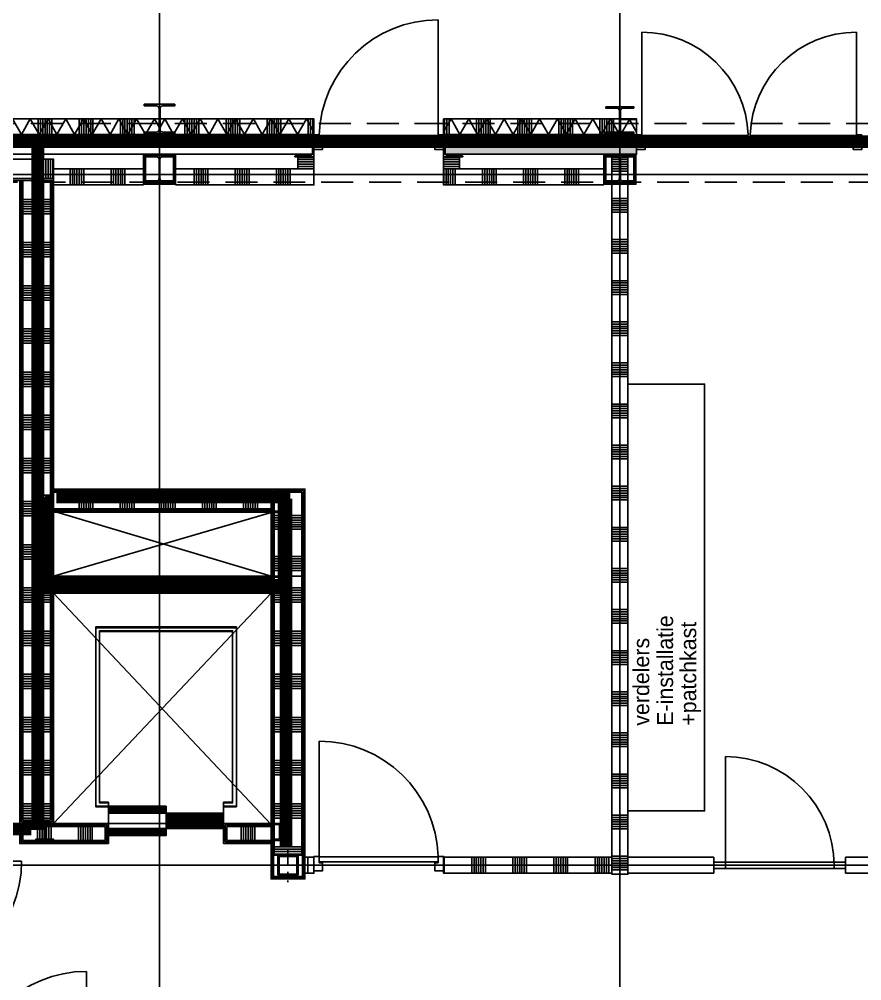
# Model space of a CAD drawing. Header units: millimetres. Extents: x -10134 to 185601, y -10232 to 93662.
# Drawn here: x 36287 to 42875, y 11418 to 18936 of the extents above; entities that cross this region are included whole.
import ezdxf

# ---------------------------------------------------------------- set-up
doc = ezdxf.new("R2010")
doc.units = ezdxf.units.MM
doc.header["$LTSCALE"] = 100
for name, pattern in [('B0301', [2.5, 1.25, -0.625, 0, -0.625]), ('B0402', [1.875, 1.25, -0.625]), ('B0403', [3.75, 2.5, -1.25]), ('DASHDOT', [25.4, 12.7, -6.35, 0, -6.35]), ('HIDDEN', [9.525, 6.35, -3.175])]:
    doc.linetypes.add(name, pattern=pattern)
for name, color, linetype in [('A--L21', 8, 'Continuous'), ('A--L22', 8, 'Continuous'), ('A--L24', 8, 'Continuous'), ('A--L28', 8, 'Continuous'), ('A--L32', 8, 'Continuous'), ('A--L65', 1, 'Continuous'), ('A--L66', 8, 'Continuous'), ('A-A22', 8, 'Continuous'), ('AL$7A---_STRAMIEN', 1, 'Continuous'), ('ARCEER_ISO', 8, 'Continuous')]:
    doc.layers.add(name, color=color, linetype=linetype)
doc.styles.add('Tsfont40', font='TSfont40.shx')
pattern_1 = [(270, (-1e-10, 0), (337.5, -6e-14), []), (270, (-18.75, 0), (337.5, -6e-14), []), (270, (-37.5, 0), (337.5, -6e-14), []), (270, (-56.25, 0), (337.5, -6e-14), []), (270, (-75, 0), (337.5, -6e-14), []), (270, (-93.75, 0), (337.5, -6e-14), []), (270, (-112.5, 0), (337.5, -6e-14), [])]

# ---------------------------------------------------------------- blocks, each defined once
blk = doc.blocks.new('*U39', base_point=(42233.6, 12320.6))
at = {"color": 0}
for p, q in [((41808.6, 12320.6), (41808.6, 13170.6)), ((41808.6, 12345.6), (41718.6, 12345.6)), ((41718.6, 12345.6), (41718.6, 12295.6)), ((41808.6, 12295.6), (41808.6, 12345.6)), ((41808.6, 12345.6), (42658.6, 12345.6)), ((42658.6, 12295.6), (42658.6, 12345.6)), ((42658.6, 12345.6), (42748.6, 12345.6)), ((42748.6, 12345.6), (42748.6, 12295.6)), ((41718.6, 12295.6), (41808.6, 12295.6)), ((41808.6, 12295.6), (42658.6, 12295.6)), ((42748.6, 12295.6), (42658.6, 12295.6))]:
    blk.add_line(p, q, dxfattribs=at)
blk.add_arc((41808.6, 12320.6), 850, 360, 90, dxfattribs=at)

msp = doc.modelspace()

# ---------------------------------------------------------------- hatches: boundary and pattern name
at = {"layer": 'A--L28'}
h = msp.add_hatch(dxfattribs=at)
h.set_pattern_fill('ANSI31', color=256, scale=1.95, angle=225, style=0)
h.set_pattern_definition([(90, (37275.9794, 17660.62), (-6.19125, 3e-15), [])])
h.paths.add_polyline_path([(37274, 17660.6), (37274, 17880.6), (37259, 17880.6), (37259, 17660.6)])
h = msp.add_hatch(dxfattribs=at)
h.set_pattern_fill('ZIGZAG', color=256, scale=6.681324, angle=225, style=0)
h.set_pattern_definition([(45, (37289.009, 17601.35), (1e-14, 30), [21.2132, -21.2132]), (135, (37304.009, 17616.35), (-30, 1e-14), [21.2132, -21.2132])])
h.paths.add_polyline_path([(37274, 17660.6), (37274, 17880.6), (37259, 17880.6), (37259, 17660.6)])
h = msp.add_hatch(dxfattribs=at)
h.set_pattern_fill('ZIGZAG', color=256, scale=6.681324, angle=225, style=0)
h.set_pattern_definition([(135, (37479.009, 17601.35), (-1e-14, 30), [21.2132, -21.2132]), (45, (37464.009, 17616.35), (30, 1e-14), [21.2132, -21.2132])])
h.paths.add_polyline_path([(37494, 17660.6), (37494, 17880.6), (37509, 17880.6), (37509, 17660.6)])
h = msp.add_hatch(dxfattribs=at)
h.set_pattern_fill('ANSI31', color=256, scale=1.95, angle=225, style=0)
h.set_pattern_definition([(90, (37492.038, 17660.62), (6.19125, 3e-15), [])])
h.paths.add_polyline_path([(37494, 17660.6), (37494, 17880.6), (37509, 17880.6), (37509, 17660.6)])
h = msp.add_hatch(dxfattribs=at)
h.set_pattern_fill('ANSI31', color=256, scale=1.95, angle=225, style=0)
h.set_pattern_definition([(90, (40875.9794, 17660.62), (-6.19125, 3e-15), [])])
h.paths.add_polyline_path([(40874, 17660.6), (40874, 17880.6), (40859, 17880.6), (40859, 17660.6)])
h = msp.add_hatch(dxfattribs=at)
h.set_pattern_fill('ZIGZAG', color=256, scale=6.681324, angle=225, style=0)
h.set_pattern_definition([(45, (40889.009, 17601.35), (1e-14, 30), [21.2132, -21.2132]), (135, (40904.009, 17616.35), (-30, 1e-14), [21.2132, -21.2132])])
h.paths.add_polyline_path([(40874, 17660.6), (40874, 17880.6), (40859, 17880.6), (40859, 17660.6)])
h = msp.add_hatch(dxfattribs=at)
h.set_pattern_fill('ZIGZAG', color=256, scale=6.681324, angle=225, style=0)
h.set_pattern_definition([(135, (41079.009, 17601.35), (-1e-14, 30), [21.2132, -21.2132]), (45, (41064.009, 17616.35), (30, 1e-14), [21.2132, -21.2132])])
h.paths.add_polyline_path([(41094, 17660.6), (41094, 17880.6), (41109, 17880.6), (41109, 17660.6)])
h = msp.add_hatch(dxfattribs=at)
h.set_pattern_fill('ANSI31', color=256, scale=1.95, angle=225, style=0)
h.set_pattern_definition([(90, (41092.038, 17660.62), (6.19125, 3e-15), [])])
h.paths.add_polyline_path([(41094, 17660.6), (41094, 17880.6), (41109, 17880.6), (41109, 17660.6)])
h = msp.add_hatch(dxfattribs=at)
h.set_pattern_fill('ZIGZAG', color=256, scale=6.681324, angle=315, style=0)
h.set_pattern_definition([(135, (37513.278, 17675.62), (-30, 9e-15), [21.2132, -21.2132]), (225, (37498.278, 17690.62), (-9e-15, -30), [21.2132, -21.2132])])
h.paths.add_polyline_path([(37509, 17660.6), (37259, 17660.6), (37259, 17645.6), (37509, 17645.6)])
h = msp.add_hatch(dxfattribs=at)
h.set_pattern_fill('ANSI31', color=256, scale=1.95, angle=315, style=0)
h.set_pattern_definition([(180, (37454.0087, 17662.591), (-2e-15, -6.19125), [])])
h.paths.add_polyline_path([(37509, 17660.6), (37259, 17660.6), (37259, 17645.6), (37509, 17645.6)])
h = msp.add_hatch(dxfattribs=at)
h.set_pattern_fill('ZIGZAG', color=256, scale=6.681324, angle=315, style=0)
h.set_pattern_definition([(135, (41113.278, 17675.62), (-30, 9e-15), [21.2132, -21.2132]), (225, (41098.278, 17690.62), (-9e-15, -30), [21.2132, -21.2132])])
h.paths.add_polyline_path([(41109, 17660.6), (40859, 17660.6), (40859, 17645.6), (41109, 17645.6)])
h = msp.add_hatch(dxfattribs=at)
h.set_pattern_fill('ANSI31', color=256, scale=1.95, angle=315, style=0)
h.set_pattern_definition([(180, (41054.0087, 17662.591), (-2e-15, -6.19125), [])])
h.paths.add_polyline_path([(41109, 17660.6), (40859, 17660.6), (40859, 17645.6), (41109, 17645.6)])
h = msp.add_hatch(dxfattribs=at)
h.set_pattern_fill('ANSI31', color=256, scale=2.6, angle=225, style=0)
h.set_pattern_definition([(270, (38278.636, 12473.62), (-8.255, -4e-15), [])])
h.paths.add_polyline_path([(38276, 12400.6), (38276, 12233.6), (38256, 12233.6), (38256, 12400.6)])
h = msp.add_hatch(dxfattribs=at)
h.set_pattern_fill('ZIGZAG', color=256, scale=8.908432, angle=225, style=0)
h.set_pattern_definition([(315, (38296.01, 12552.647), (1e-14, -40), [28.2843, -28.2843]), (225, (38316.01, 12532.647), (-40, -1e-14), [28.2843, -28.2843])])
h.paths.add_polyline_path([(38276, 12400.6), (38276, 12233.6), (38256, 12233.6), (38256, 12400.6)])
h = msp.add_hatch(dxfattribs=at)
h.set_pattern_fill('ZIGZAG', color=256, scale=8.908432, angle=225, style=0)
h.set_pattern_definition([(225, (38481.01, 12552.647), (-1e-14, -40), [28.2843, -28.2843]), (315, (38461.01, 12532.647), (40, -1e-14), [28.2843, -28.2843])])
h.paths.add_polyline_path([(38501, 12400.6), (38501, 12233.6), (38521, 12233.6), (38521, 12400.6)])
h = msp.add_hatch(dxfattribs=at)
h.set_pattern_fill('ANSI31', color=256, scale=2.6, angle=225, style=0)
h.set_pattern_definition([(270, (38498.381, 12473.62), (8.255, -4e-15), [])])
h.paths.add_polyline_path([(38501, 12400.6), (38501, 12233.6), (38521, 12233.6), (38521, 12400.6)])
h = msp.add_hatch(dxfattribs=at)
h.set_pattern_fill('ANSI31', color=256, scale=2.6, angle=135, style=0)
h.set_pattern_definition([(180, (38498.509, 12236.248), (-3e-15, -8.255), [])])
h.paths.add_polyline_path([(38521, 12233.6), (38256, 12233.6), (38256, 12213.6), (38521, 12213.6)])
h = msp.add_hatch(dxfattribs=at)
h.set_pattern_fill('ZIGZAG', color=256, scale=8.908432, angle=135, style=0)
h.set_pattern_definition([(135, (38577.535, 12253.62), (-40, 1e-14), [28.2843, -28.2843]), (225, (38557.535, 12273.62), (-1e-14, -40), [28.2843, -28.2843])])
h.paths.add_polyline_path([(38521, 12233.6), (38256, 12233.6), (38256, 12213.6), (38521, 12213.6)])
at = {"layer": 'A-A22'}
h = msp.add_hatch(dxfattribs=at)
h.set_pattern_fill('SWAND', color=256, scale=2.857143, style=0)
h.set_pattern_definition([(270, (58077.9, 6379.08), (321.4286, -2e-14), []), (270, (58060.06, 6379.08), (321.4286, -2e-14), []), (270, (58042.2, 6379.08), (321.4286, -2e-14), []), (270, (58024.34, 6379.08), (321.4286, -2e-14), []), (270, (58006.5, 6379.08), (321.4286, -2e-14), []), (270, (57988.63, 6379.08), (321.4286, -2e-14), []), (270, (57970.77, 6379.08), (321.4286, -2e-14), [])])
h.paths.add_polyline_path([(33787.8, 18030.6), (33787.8, 18155.6), (37380.3, 18155.6), (37380.3, 18030.6)])
h = msp.add_hatch(dxfattribs=at)
h.set_pattern_fill('SWAND', color=256, scale=2.857143, style=0)
h.set_pattern_definition([(270, (16690.1, 6379.08), (-321.4286, -2e-14), []), (270, (16707.96, 6379.08), (-321.4286, -2e-14), []), (270, (16725.82, 6379.08), (-321.4286, -2e-14), []), (270, (16743.68, 6379.08), (-321.4286, -2e-14), []), (270, (16761.53, 6379.08), (-321.4286, -2e-14), []), (270, (16779.4, 6379.08), (-321.4286, -2e-14), []), (270, (16797.25, 6379.08), (-321.4286, -2e-14), [])])
h.paths.add_polyline_path([(38591, 18030.6), (38591, 18155.6), (37387.8, 18155.6), (37387.8, 18030.6)])
h = msp.add_hatch(dxfattribs=at)
h.set_pattern_fill('SWAND', color=256, scale=2.857143, style=0)
h.set_pattern_definition([(270, (61505.9, 6379.08), (321.4286, -2e-14), []), (270, (61488.06, 6379.08), (321.4286, -2e-14), []), (270, (61470.2, 6379.08), (321.4286, -2e-14), []), (270, (61452.34, 6379.08), (321.4286, -2e-14), []), (270, (61434.5, 6379.08), (321.4286, -2e-14), []), (270, (61416.63, 6379.08), (321.4286, -2e-14), []), (270, (61398.77, 6379.08), (321.4286, -2e-14), [])])
h.paths.add_polyline_path([(39605, 18030.6), (39605, 18155.6), (41114, 18155.6), (41114, 18030.6)])
msp.add_hatch(color=256, dxfattribs=at).paths.add_polyline_path([(39605, 17880.6), (39605, 18030.6), (41114, 18030.6), (41114, 17880.6)])
h = msp.add_hatch(dxfattribs=at)
h.set_pattern_fill('SWAND', color=256, scale=3, angle=180, style=0)
h.set_pattern_definition([(270, (19338.1, 16852.16), (337.5, -6e-14), []), (270, (19319.35, 16852.16), (337.5, -6e-14), []), (270, (19300.6, 16852.16), (337.5, -6e-14), []), (270, (19281.85, 16852.16), (337.5, -6e-14), []), (270, (19263.1, 16852.16), (337.5, -6e-14), []), (270, (19244.35, 16852.16), (337.5, -6e-14), []), (270, (19225.6, 16852.16), (337.5, -6e-14), [])])
edge = h.paths.add_edge_path()
edge.add_line((33787.5, 17840.6), (36556, 17840.6))
edge.add_line((36556, 17840.6), (36556, 17690.6))
edge.add_line((36556, 17690.6), (33787.5, 17690.6))
h = msp.add_hatch(dxfattribs=at)
h.set_pattern_fill('SWAND', color=256, scale=2.857143, angle=270, style=0)
h.set_pattern_definition([(360, (38466, 12605.55), (1e-13, -321.429), []), (360, (38466, 12623.4), (1e-13, -321.429), []), (360, (38466, 12641.26), (1e-13, -321.429), []), (360, (38466, 12659.12), (1e-13, -321.429), []), (360, (38466, 12676.98), (1e-13, -321.429), []), (360, (38466, 12694.83), (1e-13, -321.429), []), (360, (38466, 12712.7), (1e-13, -321.429), [])])
h.paths.add_polyline_path([(38466, 17880.6), (38591, 17880.6), (38591, 17765.6), (38466, 17765.6)])
h = msp.add_hatch(dxfattribs=at)
h.set_pattern_fill('SWAND', color=256, scale=2.857143, angle=270, style=0)
h.set_pattern_definition([(180, (39730, 12605.55), (-1e-13, -321.429), []), (180, (39730, 12623.4), (-1e-13, -321.429), []), (180, (39730, 12641.26), (-1e-13, -321.429), []), (180, (39730, 12659.12), (-1e-13, -321.429), []), (180, (39730, 12676.98), (-1e-13, -321.429), []), (180, (39730, 12694.83), (-1e-13, -321.429), []), (180, (39730, 12712.7), (-1e-13, -321.429), [])])
h.paths.add_polyline_path([(39730, 17880.6), (39605, 17880.6), (39605, 17765.6), (39730, 17765.6)])
h = msp.add_hatch(dxfattribs=at)
h.set_pattern_fill('SWAND', color=256, scale=2.857143, angle=270, style=0)
h.set_pattern_definition([(360, (40921.5, 12605.55), (1e-13, -321.429), []), (360, (40921.5, 12623.4), (1e-13, -321.429), []), (360, (40921.5, 12641.26), (1e-13, -321.429), []), (360, (40921.5, 12659.12), (1e-13, -321.429), []), (360, (40921.5, 12676.98), (1e-13, -321.429), []), (360, (40921.5, 12694.83), (1e-13, -321.429), []), (360, (40921.5, 12712.7), (1e-13, -321.429), [])])
h.paths.add_polyline_path([(40921.5, 17880.6), (41046.5, 17880.6), (41046.5, 12251.1), (40921.5, 12251.1)])
h = msp.add_hatch(dxfattribs=at)
h.set_pattern_fill('SWAND', color=256, scale=2.857143, style=0)
h.set_pattern_definition([(270, (16113.1, 5989.08), (-321.4286, -2e-14), []), (270, (16130.96, 5989.08), (-321.4286, -2e-14), []), (270, (16148.82, 5989.08), (-321.4286, -2e-14), []), (270, (16166.68, 5989.08), (-321.4286, -2e-14), []), (270, (16184.53, 5989.08), (-321.4286, -2e-14), []), (270, (16202.4, 5989.08), (-321.4286, -2e-14), []), (270, (16220.25, 5989.08), (-321.4286, -2e-14), [])])
h.paths.add_polyline_path([(37259, 17640.6), (37259, 17765.6), (36556, 17765.6), (36556, 17640.6)])
h = msp.add_hatch(dxfattribs=at)
h.set_pattern_fill('SWAND', color=256, scale=2.857143, style=0)
h.set_pattern_definition([(270, (58654.9, 5989.08), (321.4286, -2e-14), []), (270, (58637.06, 5989.08), (321.4286, -2e-14), []), (270, (58619.2, 5989.08), (321.4286, -2e-14), []), (270, (58601.34, 5989.08), (321.4286, -2e-14), []), (270, (58583.5, 5989.08), (321.4286, -2e-14), []), (270, (58565.63, 5989.08), (321.4286, -2e-14), []), (270, (58547.77, 5989.08), (321.4286, -2e-14), [])])
h.paths.add_polyline_path([(37509, 17640.6), (37509, 17765.6), (38591, 17765.6), (38591, 17640.6)])
h = msp.add_hatch(dxfattribs=at)
h.set_pattern_fill('SWAND', color=256, scale=2.857143, style=0)
h.set_pattern_definition([(270, (19338.1, 5989.08), (-321.4286, -2e-14), []), (270, (19355.96, 5989.08), (-321.4286, -2e-14), []), (270, (19373.82, 5989.08), (-321.4286, -2e-14), []), (270, (19391.68, 5989.08), (-321.4286, -2e-14), []), (270, (19409.53, 5989.08), (-321.4286, -2e-14), []), (270, (19427.4, 5989.08), (-321.4286, -2e-14), []), (270, (19445.25, 5989.08), (-321.4286, -2e-14), [])])
h.paths.add_polyline_path([(40859, 17640.6), (40859, 17765.6), (39605, 17765.6), (39605, 17640.6)])
h = msp.add_hatch(dxfattribs=at)
h.set_pattern_fill('SWAND', color=256, scale=3, angle=270, style=0)
h.set_pattern_definition([(0, (19338.1, 16852.16), (8e-14, 337.5), []), (0, (19338.1, 16833.4), (8e-14, 337.5), []), (0, (19338.1, 16814.66), (8e-14, 337.5), []), (0, (19338.1, 16795.9), (8e-14, 337.5), []), (0, (19338.1, 16777.16), (8e-14, 337.5), []), (0, (19338.1, 16758.4), (8e-14, 337.5), []), (0, (19338.1, 16739.66), (8e-14, 337.5), [])])
h.paths.add_polyline_path([(36291, 12648.6), (36556, 12648.6), (36556, 17675.6), (36291, 17675.6)])
h = msp.add_hatch(dxfattribs=at)
h.set_pattern_fill('SWAND', color=256, scale=2.857143, angle=360, style=0)
h.set_pattern_definition([(270, (36755.8, 15262.65), (-321.43, -6e-14), []), (270, (36773.67, 15262.65), (-321.43, -6e-14), []), (270, (36791.53, 15262.65), (-321.43, -6e-14), []), (270, (36809.38, 15262.65), (-321.43, -6e-14), []), (270, (36827.24, 15262.65), (-321.43, -6e-14), []), (270, (36845.1, 15262.65), (-321.43, -6e-14), []), (270, (36862.95, 15262.65), (-321.43, -6e-14), [])])
h.paths.add_polyline_path([(38256, 15262.6), (38256, 15081.6), (36556, 15081.6), (36556, 15262.6)])
h = msp.add_hatch(dxfattribs=at)
h.set_pattern_fill('SWAND', color=256, scale=2.857143, angle=270, style=0)
h.set_pattern_definition([(360, (38205, 13983.53), (8e-14, -321.43), []), (360, (38205, 14001.4), (8e-14, -321.43), []), (360, (38205, 14019.25), (8e-14, -321.43), []), (360, (38205, 14037.1), (8e-14, -321.43), []), (360, (38205, 14054.96), (8e-14, -321.43), []), (360, (38205, 14072.82), (8e-14, -321.43), []), (360, (38205, 14090.68), (8e-14, -321.43), [])])
h.paths.add_polyline_path([(38256, 15262.6), (38521, 15262.6), (38521, 14581.6), (38256, 14581.6)])
h = msp.add_hatch(dxfattribs=at)
h.set_pattern_fill('SWAND', color=256, scale=3, angle=270, style=0)
h.set_pattern_definition([(0, (19388.1, 16852.16), (8e-14, 337.5), []), (0, (19388.1, 16833.4), (8e-14, 337.5), []), (0, (19388.1, 16814.66), (8e-14, 337.5), []), (0, (19388.1, 16795.9), (8e-14, 337.5), []), (0, (19388.1, 16777.16), (8e-14, 337.5), []), (0, (19388.1, 16758.4), (8e-14, 337.5), []), (0, (19388.1, 16739.66), (8e-14, 337.5), [])])
h.paths.add_polyline_path([(38256, 12400.6), (38521, 12400.6), (38521, 14662.6), (38256, 14662.6)])
h = msp.add_hatch(dxfattribs=at)
h.set_pattern_fill('SWAND', color=256, scale=3, angle=180, style=0)
h.set_pattern_definition(pattern_1)
h.paths.add_polyline_path([(38256, 14448.6), (38256, 14581.6), (36556, 14581.6), (36556, 14448.6)])
h = msp.add_hatch(dxfattribs=at)
h.set_pattern_fill('SWAND', color=256, scale=3, angle=180, style=0)
h.set_pattern_definition(pattern_1)
h.paths.add_polyline_path([(38256, 14448.6), (38256, 14581.6), (36556, 14581.6), (36556, 14448.6)])
h = msp.add_hatch(dxfattribs=at)
h.set_pattern_fill('SWAND', color=256, scale=2.857143, angle=360, style=0)
h.set_pattern_definition([(270, (40715.38, 12648.65), (321.429, -2e-13), []), (270, (40697.52, 12648.65), (321.429, -2e-13), []), (270, (40679.66, 12648.65), (321.429, -2e-13), []), (270, (40661.8, 12648.65), (321.429, -2e-13), []), (270, (40643.95, 12648.65), (321.429, -2e-13), []), (270, (40626.1, 12648.65), (321.429, -2e-13), []), (270, (40608.24, 12648.65), (321.429, -2e-13), [])])
h.paths.add_polyline_path([(36291, 12648.6), (36291, 12490.6), (36985, 12490.6), (36985, 12648.6)])
h = msp.add_hatch(dxfattribs=at)
h.set_pattern_fill('SWAND', color=256, scale=2.857143, angle=360, style=0)
h.set_pattern_definition([(270, (42308.38, 12648.65), (321.429, -2e-13), []), (270, (42290.52, 12648.65), (321.429, -2e-13), []), (270, (42272.66, 12648.65), (321.429, -2e-13), []), (270, (42254.8, 12648.65), (321.429, -2e-13), []), (270, (42236.95, 12648.65), (321.429, -2e-13), []), (270, (42219.1, 12648.65), (321.429, -2e-13), []), (270, (42201.24, 12648.65), (321.429, -2e-13), [])])
h.paths.add_polyline_path([(37885, 12648.6), (37885, 12490.6), (38256, 12490.6), (38256, 12648.6)])
h = msp.add_hatch(dxfattribs=at)
h.set_pattern_fill('SWAND', color=256, scale=2.857143, angle=180, style=0)
h.set_pattern_definition([(270, (42508.63, 12383.12), (321.429, -6e-14), []), (270, (42490.77, 12383.12), (321.429, -6e-14), []), (270, (42472.9, 12383.12), (321.429, -6e-14), []), (270, (42455.06, 12383.12), (321.429, -6e-14), []), (270, (42437.2, 12383.12), (321.429, -6e-14), []), (270, (42419.34, 12383.12), (321.429, -6e-14), []), (270, (42401.5, 12383.12), (321.429, -6e-14), [])])
h.paths.add_polyline_path([(38378.1, 12383.1), (38378.1, 12258.1), (38550.1, 12258.1), (38550.1, 12383.1)])
h = msp.add_hatch(dxfattribs=at)
h.set_pattern_fill('SWAND', color=256, scale=2.857143, angle=180, style=0)
h.set_pattern_definition([(270, (35646.44, 12383.12), (-321.429, -6e-14), []), (270, (35664.3, 12383.12), (-321.429, -6e-14), []), (270, (35682.15, 12383.12), (-321.429, -6e-14), []), (270, (35700, 12383.12), (-321.429, -6e-14), []), (270, (35717.86, 12383.12), (-321.429, -6e-14), []), (270, (35735.72, 12383.12), (-321.429, -6e-14), []), (270, (35753.58, 12383.12), (-321.429, -6e-14), [])])
h.paths.add_polyline_path([(40921.5, 12383.1), (40921.5, 12258.1), (39605, 12258.1), (39605, 12383.1)])
at = {"layer": 'ARCEER_ISO'}
h = msp.add_hatch(dxfattribs=at)
h.set_pattern_fill('ISOLA', color=256, scale=120, style=0)
h.set_pattern_definition([(60, (34641.46, 18035.62), (-103.923, 60), []), (120, (34641.46, 18035.62), (-103.923, -60), [])])
h.paths.add_polyline_path([(33787.8, 18035.6), (37380.3, 18035.6), (37380.3, 18155.6), (33787.8, 18155.6)])
h = msp.add_hatch(dxfattribs=at)
h.set_pattern_fill('ISOLA', color=256, scale=120, style=0)
h.set_pattern_definition([(120, (40126.56, 18035.62), (103.923, 60), []), (60, (40126.56, 18035.62), (103.923, -60), [])])
h.paths.add_polyline_path([(38591, 18035.6), (37387.8, 18035.6), (37387.8, 18155.6), (38591, 18155.6)])
h = msp.add_hatch(dxfattribs=at)
h.set_pattern_fill('ISOLA', color=256, scale=120, style=0)
h.set_pattern_definition([(120, (42503.93, 18035.62), (103.923, 60), []), (60, (42503.93, 18035.62), (103.923, -60), [])])
h.paths.add_polyline_path([(40980.5, 18035.6), (39605, 18035.6), (39605, 18155.6), (40980.5, 18155.6)])
h = msp.add_hatch(dxfattribs=at)
h.set_pattern_fill('ISOLA', color=256, scale=120, style=0)
h.set_pattern_definition([(60, (39464.09, 18030.62), (-103.923, 60), []), (120, (39464.09, 18030.62), (-103.923, -60), [])])
h.paths.add_polyline_path([(40987.5, 18030.6), (41114, 18030.6), (41114, 18150.6), (40987.5, 18150.6)])

# ---------------------------------------------------------------- linework, layer by layer
at = {"layer": 'A--L21'}
for points in [[(33787.8, 18035.6), (37380.3, 18035.6), (37380.3, 18155.6), (33787.8, 18155.6)], [(38591, 18035.6), (37387.8, 18035.6), (37387.8, 18155.6), (38591, 18155.6)], [(40980.5, 18035.6), (39605, 18035.6), (39605, 18155.6), (40980.5, 18155.6)], [(40987.5, 18030.6), (41114, 18030.6), (41114, 18150.6), (40987.5, 18150.6)]]:
    msp.add_lwpolyline(points, close=True, dxfattribs=at)
for points in [[(38441, 17858.6), (38441, 17862.6, -0.414214), (38449, 17870.6), (38563, 17870.6, 0.414214), (38579, 17886.6), (38579, 18000.6, -0.414214), (38587, 18008.6), (38591, 18008.6), (38591, 17858.6)], [(39755, 17858.6), (39755, 17862.6, 0.414214), (39747, 17870.6), (39633, 17870.6, -0.414214), (39617, 17886.6), (39617, 18000.6, 0.414214), (39609, 18008.6), (39605, 18008.6), (39605, 17858.6)]]:
    msp.add_lwpolyline(points, format="xyb", close=True, dxfattribs=at)
at = {"layer": 'A--L22', "linetype": 'B0403'}
for p, q in [((53504, 18120.6), (30264, 18120.6)), ((53524, 17660.6), (29824, 17660.6))]:
    msp.add_line(p, q, dxfattribs=at)
at = {"layer": 'A--L22'}
for p, q in [((41718.6, 12383.1), (41046.5, 12383.1)), ((41718.6, 12258.1), (41718.6, 12383.1)), ((42748.6, 12383.1), (48552.9, 12383.1)), ((42748.6, 12258.1), (42748.6, 12383.1)), ((41718.6, 12258.1), (41046.5, 12258.1)), ((42748.6, 12258.1), (48552.9, 12258.1))]:
    msp.add_line(p, q, dxfattribs=at)
for points in [[(33787.8, 18030.6), (33787.8, 18155.6), (37380.3, 18155.6), (37380.3, 18030.6)], [(38591, 18030.6), (38591, 18155.6), (37387.8, 18155.6), (37387.8, 18030.6)], [(39605, 18030.6), (39605, 18155.6), (41114, 18155.6), (41114, 18030.6)], [(38591, 17880.6), (38591, 18030.6), (33034, 18030.6), (33034, 17880.6)], [(39605, 17880.6), (39605, 18030.6), (41114, 18030.6), (41114, 17880.6)], [(38466, 17880.6), (38591, 17880.6), (38591, 17765.6), (38466, 17765.6)], [(39730, 17880.6), (39605, 17880.6), (39605, 17765.6), (39730, 17765.6)], [(40921.5, 17880.6), (41046.5, 17880.6), (41046.5, 12251.1), (40921.5, 12251.1)], [(37259, 17640.6), (37259, 17765.6), (36556, 17765.6), (36556, 17640.6)], [(37509, 17640.6), (37509, 17765.6), (38591, 17765.6), (38591, 17640.6)], [(40859, 17640.6), (40859, 17765.6), (39605, 17765.6), (39605, 17640.6)], [(36291, 12648.6), (36556, 12648.6), (36556, 17675.6), (36291, 17675.6)], [(38256, 15262.6), (38256, 15081.6), (36556, 15081.6), (36556, 15262.6)], [(38256, 15262.6), (38521, 15262.6), (38521, 14581.6), (38256, 14581.6)], [(38256, 12400.6), (38521, 12400.6), (38521, 14662.6), (38256, 14662.6)], [(38256, 14448.6), (38256, 14581.6), (36556, 14581.6), (36556, 14448.6)], [(38256, 14448.6), (38256, 14581.6), (36556, 14581.6), (36556, 14448.6)], [(36291, 12648.6), (36291, 12490.6), (36985, 12490.6), (36985, 12648.6)], [(37885, 12648.6), (37885, 12490.6), (38256, 12490.6), (38256, 12648.6)], [(38521, 12383.1), (38521, 12258.1), (38591, 12258.1), (38591, 12383.1)], [(40921.5, 12383.1), (40921.5, 12258.1), (39605, 12258.1), (39605, 12383.1)]]:
    msp.add_lwpolyline(points, close=True, dxfattribs=at)
for points in [[(33787.5, 17840.6), (36556, 17840.6), (36556, 17690.6), (33787.5, 17690.6)], [(36556, 15090.1), (38256, 14581.6)], [(36556, 14581.6), (38256, 15079.6)], [(36556, 14448.6), (38256, 12640.1)], [(38256, 14448.6), (36556, 12648.6)]]:
    msp.add_lwpolyline(points, dxfattribs=at)
for points in [[(36556, 15081.6), (36556, 15090.1), (36500.8, 15090.1, -0.414214), (36488.8, 15102.1), (36488.8, 15194.1, -0.414214), (36500.8, 15206.1), (36556, 15206.1), (36556, 15214.6), (36416, 15214.6), (36416, 15206.1), (36471.3, 15206.1, -0.414214), (36483.3, 15194.1), (36483.3, 15102.1, -0.414214), (36471.3, 15090.1), (36416, 15090.1), (36416, 15081.6)], [(38396, 15079.6), (38396, 15088.1), (38340.8, 15088.1, -0.414214), (38328.8, 15100.1), (38328.8, 15192.1, -0.414214), (38340.8, 15204.1), (38396, 15204.1), (38396, 15212.6), (38256, 15212.6), (38256, 15204.1), (38311.3, 15204.1, -0.414214), (38323.3, 15192.1), (38323.3, 15100.1, -0.414214), (38311.3, 15088.1), (38256, 15088.1), (38256, 15079.6)], [(36556, 14448.6), (36556, 14457.1), (36500.8, 14457.1, -0.414214), (36488.8, 14469.1), (36488.8, 14561.1, -0.414214), (36500.8, 14573.1), (36556, 14573.1), (36556, 14581.6), (36416, 14581.6), (36416, 14573.1), (36471.3, 14573.1, -0.414214), (36483.3, 14561.1), (36483.3, 14469.1, -0.414214), (36471.3, 14457.1), (36416, 14457.1), (36416, 14448.6)], [(38396, 14448.6), (38396, 14457.1), (38340.8, 14457.1, -0.414214), (38328.8, 14469.1), (38328.8, 14561.1, -0.414214), (38340.8, 14573.1), (38396, 14573.1), (38396, 14581.6), (38256, 14581.6), (38256, 14573.1), (38311.3, 14573.1, -0.414214), (38323.3, 14561.1), (38323.3, 14469.1, -0.414214), (38311.3, 14457.1), (38256, 14457.1), (38256, 14448.6)], [(36556, 12515.6), (36556, 12524.1), (36500.8, 12524.1, -0.414214), (36488.8, 12536.1), (36488.8, 12628.1, -0.414214), (36500.8, 12640.1), (36556, 12640.1), (36556, 12648.6), (36416, 12648.6), (36416, 12640.1), (36471.3, 12640.1, -0.414214), (36483.3, 12628.1), (36483.3, 12536.1, -0.414214), (36471.3, 12524.1), (36416, 12524.1), (36416, 12515.6)], [(38396, 12515.6), (38396, 12524.1), (38340.8, 12524.1, -0.414214), (38328.8, 12536.1), (38328.8, 12628.1, -0.414214), (38340.8, 12640.1), (38396, 12640.1), (38396, 12648.6), (38256, 12648.6), (38256, 12640.1), (38311.3, 12640.1, -0.414214), (38323.3, 12628.1), (38323.3, 12536.1, -0.414214), (38311.3, 12524.1), (38256, 12524.1), (38256, 12515.6)]]:
    msp.add_lwpolyline(points, format="xyb", close=True, dxfattribs=at)
at = {"layer": 'A--L24', "linetype": 'B0402'}
for p, q in [((36291, 17675.6), (35488.7, 17675.6)), ((36291, 16575.6), (36291, 17675.6))]:
    msp.add_line(p, q, dxfattribs=at)
at = {"layer": 'A--L28'}
for points in [[(37504, 18270.6), (37504, 18258.6), (37408.8, 18258.6, 0.414214), (37387.8, 18237.6), (37387.8, 18073.6, 0.414214), (37408.8, 18052.6), (37504, 18052.6), (37504, 18040.6), (37264, 18040.6), (37264, 18052.6), (37359.3, 18052.6, 0.414214), (37380.3, 18073.6), (37380.3, 18237.6, 0.414214), (37359.3, 18258.6), (37264, 18258.6), (37264, 18270.6)], [(41094, 18239.6), (41094, 18250.6), (40874, 18250.6), (40874, 18239.6), (40962.5, 18239.6, -0.414214), (40980.5, 18221.6), (40980.5, 18069.6, -0.414214), (40962.5, 18051.6), (40874, 18051.6), (40874, 18040.6), (41094, 18040.6), (41094, 18051.6), (41005.5, 18051.6, -0.414214), (40987.5, 18069.6), (40987.5, 18221.6, -0.414214), (41005.5, 18239.6)], [(37494, 17859.6), (37494, 17870.6), (37274, 17870.6), (37274, 17859.6), (37362.5, 17859.6, -0.414214), (37380.5, 17841.6), (37380.5, 17689.6, -0.414214), (37362.5, 17671.6), (37274, 17671.6), (37274, 17660.6), (37494, 17660.6), (37494, 17671.6), (37405.5, 17671.6, -0.414214), (37387.5, 17689.6), (37387.5, 17841.6, -0.414214), (37405.5, 17859.6)], [(41094, 17859.6), (41094, 17870.6), (40874, 17870.6), (40874, 17859.6), (40962.5, 17859.6, -0.414214), (40980.5, 17841.6), (40980.5, 17689.6, -0.414214), (40962.5, 17671.6), (40874, 17671.6), (40874, 17660.6), (41094, 17660.6), (41094, 17671.6), (41005.5, 17671.6, -0.414214), (40987.5, 17689.6), (40987.5, 17841.6, -0.414214), (41005.5, 17859.6)], [(38459.1, 12400.6, -0.414214), (38468.5, 12391.2), (38468.5, 12250, -0.414214), (38459.1, 12240.6), (38317.9, 12240.6, -0.414214), (38308.5, 12250), (38308.5, 12391.2, -0.414214), (38317.9, 12400.6)]]:
    msp.add_lwpolyline(points, format="xyb", close=True, dxfattribs=at)
for points in [[(37274, 17660.6), (37274, 17880.6), (37259, 17880.6), (37259, 17660.6)], [(37494, 17660.6), (37494, 17880.6), (37509, 17880.6), (37509, 17660.6)], [(40874, 17660.6), (40874, 17880.6), (40859, 17880.6), (40859, 17660.6)], [(41094, 17660.6), (41094, 17880.6), (41109, 17880.6), (41109, 17660.6)], [(37509, 17660.6), (37259, 17660.6), (37259, 17645.6), (37509, 17645.6)], [(41109, 17660.6), (40859, 17660.6), (40859, 17645.6), (41109, 17645.6)], [(38276, 12400.6), (38276, 12233.6), (38256, 12233.6), (38256, 12400.6)], [(38458.5, 12390.6), (38458.5, 12250.6), (38318.5, 12250.6), (38318.5, 12390.6)], [(38501, 12400.6), (38501, 12233.6), (38521, 12233.6), (38521, 12400.6)], [(38521, 12233.6), (38256, 12233.6), (38256, 12213.6), (38521, 12213.6)]]:
    msp.add_lwpolyline(points, close=True, dxfattribs=at)
at = {"layer": 'A--L32'}
for p, q in [((39563, 18030.6), (39563, 18931.5)), ((41156, 18030.6), (41156, 18834.6)), ((42833, 18030.6), (42833, 18834.6)), ((41986, 18027.6), (41156, 18027.6)), ((41156, 18027.6), (41156, 17987.6)), ((41156, 17987.6), (41986, 17987.6)), ((41986, 17987.6), (41986, 18027.6)), ((42833, 18027.6), (42003, 18027.6)), ((42003, 18027.6), (42003, 17987.6)), ((42003, 17987.6), (42833, 17987.6)), ((42833, 17987.6), (42833, 18027.6)), ((38633, 12390.1), (38633, 13291)), ((35404.7, 12351.9), (36305.6, 12351.9)), ((36813.5, 10590.1), (36813.5, 11491))]:
    msp.add_line(p, q, dxfattribs=at)
for points in [[(38633, 17980.6), (38658, 17980.6), (38658, 17916.6), (38591, 17916.6), (38591, 18030.6), (38633, 18030.6)], [(38633, 18027.6), (39563, 18027.6), (39563, 17987.6), (38633, 17987.6)], [(39563, 17980.6), (39538, 17980.6), (39538, 17916.6), (39605, 17916.6), (39605, 18030.6), (39563, 18030.6)], [(41156, 17980.6), (41181, 17980.6), (41181, 17916.6), (41114, 17916.6), (41114, 18030.6), (41156, 18030.6)], [(42833, 18030.6), (42833, 17980.6), (42808, 17980.6), (42808, 17916.6), (42875, 17916.6), (42875, 18030.6)], [(41046.5, 16082.5), (41646.5, 16082.5), (41646.5, 12746.1), (41046.5, 12746.1)], [(36556, 12648.6), (38256, 12648.6), (38256, 14448.6), (36556, 14448.6)], [(38633, 12340.1), (38658, 12340.1), (38658, 12276.1), (38591, 12276.1), (38591, 12390.1), (38633, 12390.1)], [(39563, 12387.1), (38633, 12387.1), (38633, 12347.1), (39563, 12347.1)], [(39563, 12340.1), (39538, 12340.1), (39538, 12276.1), (39605, 12276.1), (39605, 12390.1), (39563, 12390.1)]]:
    msp.add_lwpolyline(points, close=True, dxfattribs=at)
for centre, radius, start, end in [((39563, 18001), 930.5, 90, 178.17795), ((41156, 18004.2), 830.4, 1.82205, 90), ((42833, 18004.2), 830.4, 90, 178.17795), ((38633, 12360.5), 930.5, 1.82205, 90), ((35375.1, 12351.9), 930.5, 271.82205, 0), ((36813.5, 10560.5), 930.5, 90, 178.17795)]:
    msp.add_arc(centre, radius, start, end, dxfattribs=at)
at = {"layer": 'A--L65', "color": 80, "linetype": 'HIDDEN', "const_width": 100}
for points in [[(36432, 12595.5), (36432, 18001.3)], [(53634, 17978.2), (30044.1, 17978.2)], [(38372.8, 12459.3), (38372.8, 15185.9)], [(33838, 12604.8), (36380.8, 12604.8)]]:
    msp.add_lwpolyline(points, dxfattribs=at)
at = {"layer": 'A--L65', "color": 10, "linetype": 'DASHDOT', "const_width": 100}
msp.add_lwpolyline([(36576.2, 15201.6), (38357.1, 15201.6), (38357.1, 14508.2), (36481.6, 14508.2), (36481.6, 15201.6)], dxfattribs=at)
at = {"layer": 'A--L66', "lineweight": -2}
for points in [[(37885, 12558.9), (37885, 12783.9), (37985, 12783.9), (37985, 14183.9), (36885, 14183.9), (36885, 12783.9), (36985, 12783.9), (36985, 12558.9)], [(37885, 12783.9), (37885, 12813.9), (37955, 12813.9), (37955, 14153.9), (36915, 14153.9), (36915, 12813.9), (36985, 12813.9), (36985, 12783.9)], [(37435, 12783.9), (36985, 12783.9), (36985, 12733.9), (37435, 12733.9), (37435, 12783.9)], [(37885, 12728.9), (37435, 12728.9), (37435, 12678.9), (37885, 12678.9), (37885, 12728.9)], [(37885, 12663.9), (37435, 12663.9), (37435, 12613.9), (37885, 12613.9), (37885, 12663.9)], [(37435, 12608.9), (36985, 12608.9), (36985, 12558.9), (37435, 12558.9), (37435, 12608.9)]]:
    msp.add_lwpolyline(points, dxfattribs=at)
at = {"layer": 'A--L66', "linetype": 'ByBlock', "lineweight": -2}
for points in [[(37885, 12553.3), (37885, 12778.3), (37985, 12778.3), (37985, 14178.3), (36885, 14178.3), (36885, 12778.3), (36985, 12778.3), (36985, 12553.3)], [(37885, 12778.3), (37885, 12808.3), (37955, 12808.3), (37955, 14148.3), (36915, 14148.3), (36915, 12808.3), (36985, 12808.3), (36985, 12778.3)], [(37435, 12778.3), (36985, 12778.3), (36985, 12728.3), (37435, 12728.3), (37435, 12778.3)], [(37885, 12723.3), (37435, 12723.3), (37435, 12673.3), (37885, 12673.3), (37885, 12723.3)], [(37885, 12658.3), (37435, 12658.3), (37435, 12608.3), (37885, 12608.3), (37885, 12658.3)], [(37435, 12603.3), (36985, 12603.3), (36985, 12553.3), (37435, 12553.3), (37435, 12603.3)]]:
    msp.add_lwpolyline(points, dxfattribs=at)
at = {"layer": 'A--L66', "lineweight": -2, "const_width": 50}
for points in [[(37435, 12758.9), (36985, 12758.9)], [(37885, 12703.9), (37435, 12703.9)], [(37885, 12638.9), (37435, 12638.9)], [(37435, 12583.9), (36985, 12583.9)]]:
    msp.add_lwpolyline(points, dxfattribs=at)
at = {"layer": 'A--L66', "linetype": 'ByBlock', "lineweight": -2, "const_width": 50}
for points in [[(37435, 12753.3), (36985, 12753.3)], [(37885, 12698.3), (37435, 12698.3)], [(37885, 12633.3), (37435, 12633.3)], [(37435, 12578.3), (36985, 12578.3)]]:
    msp.add_lwpolyline(points, dxfattribs=at)
at = {"layer": 'A-A22'}
for points in [[(36303.5, 12661.1), (36543.5, 12661.1), (36543.5, 17675.6), (36303.5, 17675.6)], [(36316, 12673.6), (36531, 12673.6), (36531, 17675.6), (36316, 17675.6)], [(38256, 15250.1), (38256, 15094.1), (36556, 15094.1), (36556, 15250.1)], [(38256, 15237.6), (38256, 15106.6), (36556, 15106.6), (36556, 15237.6)], [(38268.5, 15250.1), (38508.5, 15250.1), (38508.5, 12400.6), (38268.5, 12400.6)], [(38281, 15237.6), (38496, 15237.6), (38496, 12400.6), (38281, 12400.6)], [(38256, 14461.1), (38256, 14569.1), (36556, 14569.1), (36556, 14461.1)], [(38256, 14473.6), (38256, 14556.6), (36556, 14556.6), (36556, 14473.6)], [(36303.5, 12636.1), (36303.5, 12503.1), (36972.5, 12503.1), (36972.5, 12636.1)], [(37897.5, 12636.1), (37897.5, 12503.1), (38256, 12503.1), (38256, 12636.1)], [(36316, 12623.6), (36316, 12515.6), (36960, 12515.6), (36960, 12623.6)], [(37910, 12623.6), (37910, 12515.6), (38256, 12515.6), (38256, 12623.6)]]:
    msp.add_lwpolyline(points, close=True, dxfattribs=at)
at = {"layer": 'AL$7A---_STRAMIEN'}
for p, q in [((37384, 1020.6), (37384, 19143.8)), ((40984, 1020.6), (40984, 19143.8)), ((23948.6, 18010.6), (55339.9, 18010.6)), ((23948.6, 17720.6), (55197.9, 17720.6)), ((23948.6, 12320.6), (55197.9, 12320.6))]:
    msp.add_line(p, q, dxfattribs=at)
at = {"layer": 'AL$7A---_STRAMIEN', "linetype": 'B0301'}
for p, q in [((38388.5, 12452.6), (38388.5, 12188.6)), ((38520.5, 12320.6), (38256.5, 12320.6))]:
    msp.add_line(p, q, dxfattribs=at)

# ---------------------------------------------------------------- block references
at = {"layer": 'A--L32'}
msp.add_blockref('*U39', (42233.6, 12320.6), dxfattribs=at)

# ---------------------------------------------------------------- texts
at = {"layer": 'A--L22', "style": 'Tsfont40'}
for s, p in [('E-installatie', (41399.7, 13411.6)), ('+patchkast', (41580.7, 13411.6)), ('verdelers', (41213.1, 13411.6))]:
    msp.add_text(s, height=125, rotation=90, dxfattribs=at).set_placement(p)

doc.saveas('drawing.dxf')
